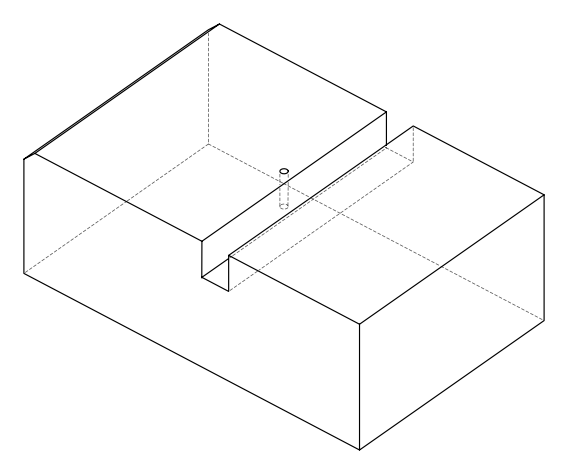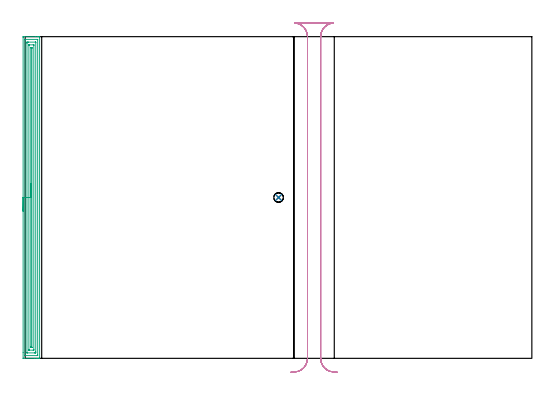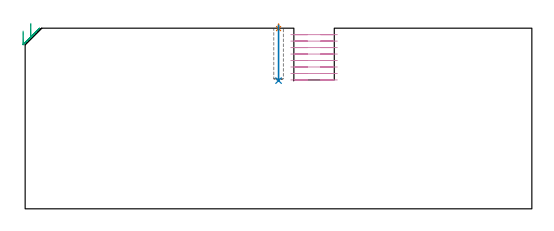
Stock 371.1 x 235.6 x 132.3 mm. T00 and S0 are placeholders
(PLAN: 4 operations, 3 tool changes, 19 min)
(1 SPOT_DRILL | STEP1POCKET | NXT0321_9005460120000 | 0.03 min | 0 mm3)
(2 DRILL_BLIND_HOLE_INTO_CENTER | STEP1POCKET | NXT0301_041 | 0.16 min | 1432 mm3)
(3 AREA_MILL | FG_CHAMFER_SURFACE | UGT0205_001 | 9.63 min | 17248 mm3)
(4 MILL_RECTANGULAR_SLOT | SLOT_RECTANGULAR | UGT0201_094 | Follow Part, ap 5, ae 75% | 9.17 min | 264309 mm3)
(TOOL NXT0321_9005460120000 | NC Spot Drill, 142deg, 12mm, Carbide, Uncoated | D12 PA142 FL30 Z2)
(TOOL NXT0301_041 | Carbide Drill 7mm [860.1-0700-035A1-MM 2214] | D7 PA140 FL53 Z2)
(TOOL UGT0205_001 | Chamfer Mill 20 x 3 x 45 deg. | D20 FL50 Z2)
(TOOL UGT0201_094 | End mill 20 mm | D20 FL38 Z4)
(OP 1 SPOT_DRILL)
G17 G21 G94 G90
T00 M6
G54
G17 G0 G90 X185.6 Y117.8 S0 M3
G43 Z142.3 H0
G94 G81 G98 Z131.999 F250. R135.3
G80
M5
M2
(OP 2 DRILL_BLIND_HOLE_INTO_CENTER)
G17 G21 G94 G90
T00 M6
G54
G17 G0 G90 X185.6 Y117.8 S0 M3
G43 Z142.3 H1
G94 G81 G98 Z93.9 F250. R134.3
G80
M5
M2
(OP 3 AREA_MILL)
G17 G21 G94 G90
T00 M6
G54
G17 G0 G90 X-1.5 Y107.8 S1061 M3
G43 Z142.3 H0
Z130.2
G94 G1 Y107.838 Z129.328 F250.
Y107.952 Z128.464
Y108.141 Z127.612
Y108.403 Z126.78
Y108.737 Z125.974
Y109.14 Z125.2
Y109.608 Z124.464
Y110.14 Z123.772
Y110.729 Z123.129
Y111.372 Z122.54
Y112.064 Z122.008
Y112.8 Z121.54
Y113.574 Z121.137
Y114.38 Z120.803
Y115.212 Z120.541
Y116.063 Z120.352
Y116.928 Z120.238
Y117.8 Z120.2
Y234.967
X-1.495 Y235.497 Z120.203
X-1.492 Y235.59 Z120.206
X-1.394 Y235.6 Z120.304
X7.613 Z129.307
X9. Z130.696
X9.363 Z131.058
X10.089 Z131.789
X10.3 Z131.999
X10.452 Y235.597 Z132.144
X10.597 Y235.59 Z132.289
X10.6 Y235.414 Z132.3
Y0.186
X10.597 Y0.01 Z132.289
X10.452 Y0.003 Z132.144
X10.299 Y0. Z131.999
X10.089 Z131.789
X9.363 Z131.058
X8.125 Z129.821
X6.738 Z128.433
X-1.138 Z120.56
X-1.397 Y0.003 Z120.301
X-1.492 Y0.01 Z120.206
X-1.499 Y0.107 Z120.199
X-1.5 Y4.294 Z120.2
Y117.8
X-0.086 Z121.614
X-0.085 Y233.178 Z121.615
X-0.082 Y233.535 Z121.618
X-0.079 Y233.577 Z121.621
X-0.077 Y233.59 Z121.623
X-0.047 Y233.593 Z121.653
X0.062 Y233.597 Z121.762
X0.2 Y233.6 Z121.9
X8.951 Z130.651
X9.128 Y233.597 Z130.828
X9.163 Y233.594 Z130.863
X9.176 Y233.59 Z130.876
X9.179 Y233.58 Z130.879
X9.182 Y233.538 Z130.882
X9.185 Y233.36 Z130.885
Y2.422
X9.182 Y2.065 Z130.882
X9.179 Y2.023 Z130.879
X9.177 Y2.01 Z130.877
X9.147 Y2.007 Z130.847
X9.038 Y2.003 Z130.738
X8.9 Y2. Z130.6
X0.149 Z121.849
X-0.028 Y2.003 Z121.672
X-0.063 Y2.006 Z121.637
X-0.076 Y2.009 Z121.624
X-0.079 Y2.02 Z121.621
X-0.082 Y2.062 Z121.618
X-0.085 Y2.24 Z121.615
X-0.086 Y117.8 Z121.614
X1.328 Z123.028
X1.329 Y230.657 Z123.029
X1.333 Y231.39 Z123.033
X1.335 Y231.545 Z123.035
X1.339 Y231.59 Z123.039
X1.385 Y231.593 Z123.085
X1.487 Y231.596 Z123.187
X2.157 Y231.6 Z123.857
X2.362 Z124.062
X7.613 Y231.599 Z129.313
X7.681 Y231.597 Z129.381
X7.736 Y231.593 Z129.436
X7.764 Y231.589 Z129.464
X7.766 Y231.551 Z129.466
X7.769 Y231.39 Z129.469
X7.771 Y231.228 Z129.471
Y4.943
X7.767 Y4.21 Z129.467
X7.765 Y4.055 Z129.465
X7.761 Y4.01 Z129.461
X7.715 Y4.007 Z129.415
X7.613 Y4.004 Z129.313
X6.943 Y4. Z128.643
X6.738 Z128.438
X1.487 Y4.001 Z123.187
X1.419 Y4.003 Z123.119
X1.364 Y4.007 Z123.064
X1.335 Y4.011 Z123.035
X1.334 Y4.049 Z123.034
X1.33 Y4.21 Z123.03
X1.329 Y4.372 Z123.029
X1.328 Y117.8 Z123.028
X2.743 Z124.443
Y229.212
X2.744 Y229.381 Z124.444
X2.748 Y229.515 Z124.448
X2.752 Y229.59 Z124.452
X2.801 Y229.593 Z124.501
X3.237 Y229.6 Z124.937
X5.863 Z127.563
X6.299 Y229.593 Z127.999
X6.348 Y229.59 Z128.048
X6.353 Y229.555 Z128.053
X6.356 Y229.501 Z128.056
X6.357 Y229.447 Z128.057
Y229.095
Y6.388
X6.356 Y6.219 Z128.056
X6.352 Y6.085 Z128.052
X6.348 Y6.01 Z128.048
X6.299 Y6.007 Z127.999
X5.863 Y6. Z127.563
X3.237 Z124.937
X2.801 Y6.007 Z124.501
X2.752 Y6.01 Z124.452
X2.747 Y6.044 Z124.447
X2.744 Y6.099 Z124.444
X2.743 Y6.153 Z124.443
Y6.505
Y117.8
X4.157 Z125.857
Y227.358
X4.159 Y227.562 Z125.859
X4.161 Y227.586 Z125.861
X4.163 Y227.59 Z125.863
X4.176 Y227.594 Z125.876
X4.237 Y227.598 Z125.937
X4.32 Y227.6 Z126.02
X4.845 Y227.596 Z126.545
X4.902 Y227.593 Z126.602
X4.936 Y227.589 Z126.636
X4.937 Y227.549 Z126.637
X4.94 Y227.354 Z126.64
X4.943 Y226.963 Z126.643
Y226.918
Y8.242
X4.941 Y8.038 Z126.641
X4.939 Y8.014 Z126.639
X4.937 Y8.01 Z126.637
X4.924 Y8.006 Z126.624
X4.863 Y8.002 Z126.563
X4.78 Y8. Z126.48
X4.255 Y8.004 Z125.955
X4.198 Y8.007 Z125.898
X4.164 Y8.011 Z125.864
X4.162 Y8.051 Z125.862
X4.159 Y8.246 Z125.859
X4.157 Y8.637 Z125.857
Y8.682
Y117.8
Y118.672 Z125.895
Y119.536 Z126.009
Y120.388 Z126.198
Y121.22 Z126.46
Y122.026 Z126.794
Y122.8 Z127.197
Y123.536 Z127.665
Y124.228 Z128.196
Y124.871 Z128.786
Y125.46 Z129.429
Y125.991 Z130.121
Y126.46 Z130.857
Y126.863 Z131.631
Y127.197 Z132.437
Y127.459 Z133.269
Y127.648 Z134.12
Y127.762 Z134.985
Y127.8 Z135.857
G0 Z142.3
M5
M2
(OP 4 MILL_RECTANGULAR_SLOT)
G17 G21 G94 G90
T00 M6
G54
G17 G0 G90 X228.617 Y-10.202 S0 M3
G43 Z142.3 H0
Z127.562
G94 G1 X225.626 Y-9.97 F250.
G2 X216.4 Y0. R10. F500.
G1 Y235.6
G2 X225.626 Y245.57 R10.
G1 Y245.6
X197.574
Y245.57
G2 X206.8 Y235.6 R10.
G1 Y0.
G2 X197.574 Y-9.97 R10.
G1 X194.583 Y-10.202 F250.
G0 X228.617 Z122.825
G1 X225.626 Y-9.97
G2 X216.4 Y0. R10. F500.
G1 Y235.6
G2 X225.626 Y245.57 R10.
G1 Y245.6
X197.574
Y245.57
G2 X206.8 Y235.6 R10.
G1 Y0.
G2 X197.574 Y-9.97 R10.
G1 X194.583 Y-10.202 F250.
G0 X228.617 Z118.087
G1 X225.626 Y-9.97
G2 X216.4 Y0. R10. F500.
G1 Y235.6
G2 X225.626 Y245.57 R10.
G1 Y245.6
X197.574
Y245.57
G2 X206.8 Y235.6 R10.
G1 Y0.
G2 X197.574 Y-9.97 R10.
G1 X194.583 Y-10.202 F250.
G0 X228.617 Z113.35
G1 X225.626 Y-9.97
G2 X216.4 Y0. R10. F500.
G1 Y235.6
G2 X225.626 Y245.57 R10.
G1 Y245.6
X197.574
Y245.57
G2 X206.8 Y235.6 R10.
G1 Y0.
G2 X197.574 Y-9.97 R10.
G1 X194.583 Y-10.202 F250.
G0 X228.617 Z108.612
G1 X225.626 Y-9.97
G2 X216.4 Y0. R10. F500.
G1 Y235.6
G2 X225.626 Y245.57 R10.
G1 Y245.6
X197.574
Y245.57
G2 X206.8 Y235.6 R10.
G1 Y0.
G2 X197.574 Y-9.97 R10.
G1 X194.583 Y-10.202 F250.
G0 X228.617 Z103.875
G1 X225.626 Y-9.97
G2 X216.4 Y0. R10. F500.
G1 Y235.6
G2 X225.626 Y245.57 R10.
G1 Y245.6
X197.574
Y245.57
G2 X206.8 Y235.6 R10.
G1 Y0.
G2 X197.574 Y-9.97 R10.
G1 X194.583 Y-10.202 F250.
G0 X228.617 Z99.137
G1 X225.626 Y-9.97
G2 X216.4 Y0. R10. F500.
G1 Y235.6
G2 X225.626 Y245.57 R10.
G1 Y245.6
X197.574
Y245.57
G2 X206.8 Y235.6 R10.
G1 Y0.
G2 X197.574 Y-9.97 R10.
G1 X194.583 Y-10.202 F250.
G0 X228.617 Z94.4
G1 X225.626 Y-9.97
G2 X216.4 Y0. R10. F500.
G1 Y235.6
G2 X225.626 Y245.57 R10.
G1 Y245.6
X197.574
Y245.57
G2 X206.8 Y235.6 R10.
G1 Y0.
G2 X197.574 Y-9.97 R10.
G1 X194.583 Y-10.202 F250.
G0 Z142.3
M5
M2
